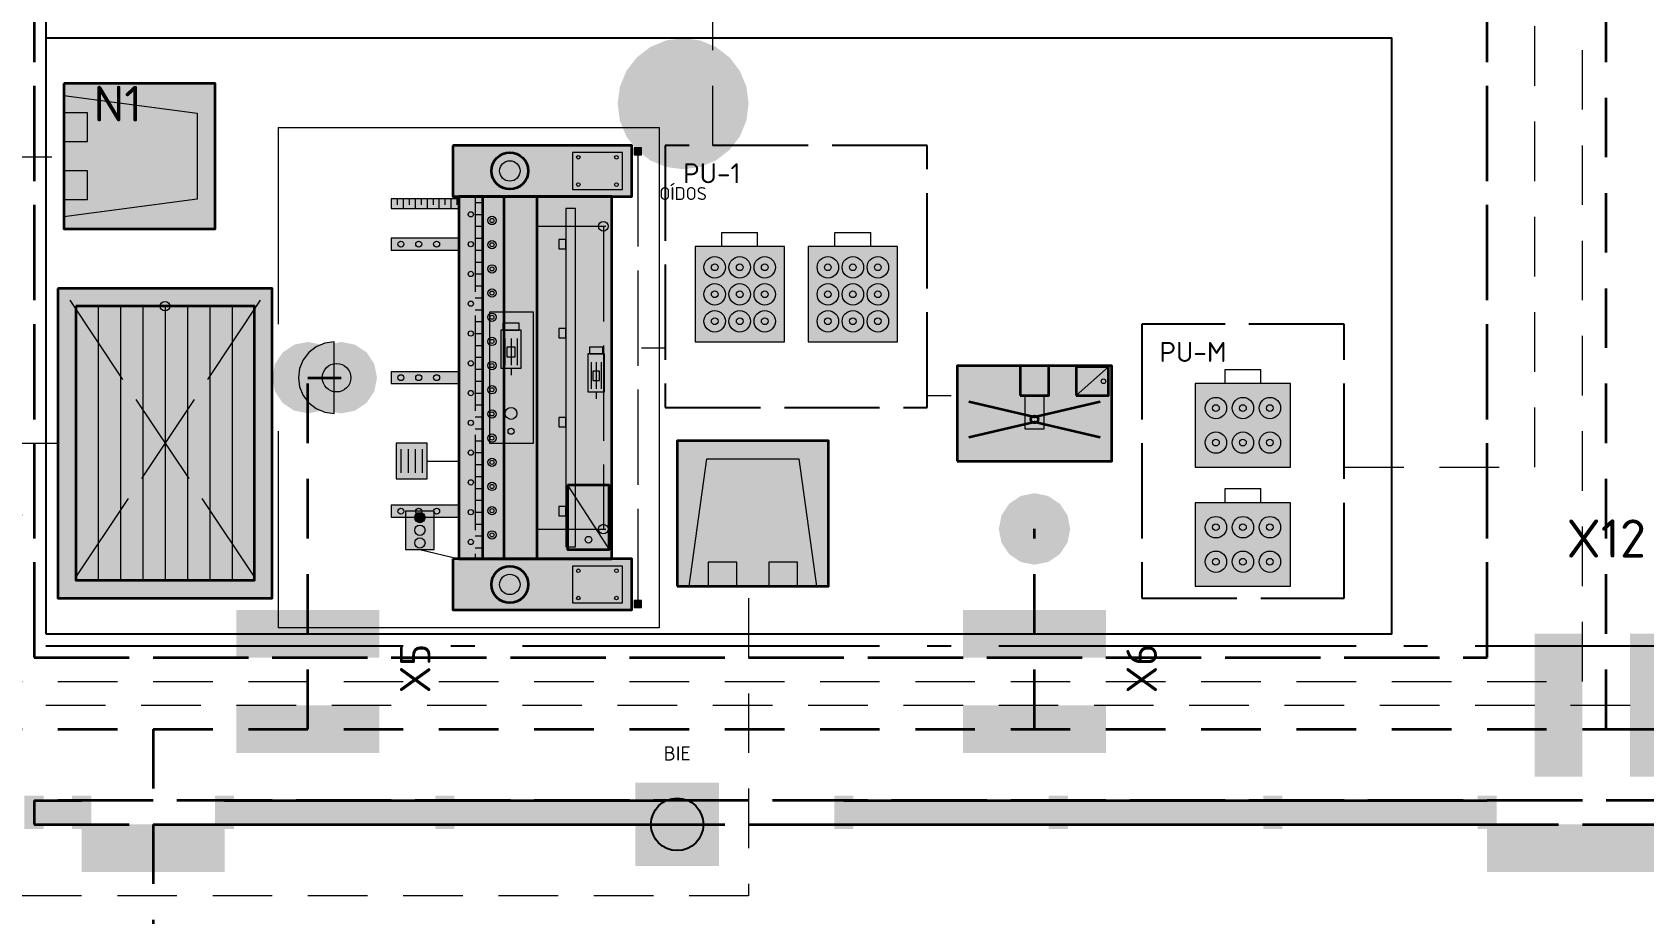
# Model space of a CAD drawing. Header units: millimetres. Extents: x 0 to 1189, y 0 to 841.
# Drawn here: x 357.9 to 425.6, y 593.2 to 630.2 of the extents above; entities that cross this region are included whole.
import ezdxf
from ezdxf.enums import TextEntityAlignment as Align

# ---------------------------------------------------------------- set-up
doc = ezdxf.new("R2010")
doc.units = ezdxf.units.MM
for name, pattern in [('FLUJO-TRAZOS', [4, 2.5, -1.5]), ('IRAM-E-TRAZOS', [5, 4, -1]), ('IRAM-F-TRAZO-PUNTO', [20, 15, -2, 1, -2])]:
    doc.linetypes.add(name, pattern=pattern)
for name, color, linetype, lineweight, true_color in [('A-AREA-TRABAJO', 30, 'CONTINUOUS', 13, 0xeb963c), ('A-DEFENSA', 2, 'CONTINUOUS', 35, 0xe6b400), ('A-EQUIPO', 30, 'CONTINUOUS', 35, 0xe67800), ('A-PASILLO', 2, 'IRAM-E-TRAZOS', 35, 0xd7a500), ('A-PULMON', 6, 'IRAM-E-TRAZOS', 25, 0xdc00c8), ('A-SENDA', 2, 'CONTINUOUS', 25, 0xd7a500), ('A-ZONA-LOG', 5, 'IRAM-F-TRAZO-PUNTO', 25, 0x285ac8)]:
    doc.layers.add(name, color=color, linetype=linetype, lineweight=lineweight, true_color=true_color)
for name, color, linetype, lineweight in [('A-EQUIPO-FINO', 8, 'CONTINUOUS', 13), ('A-EQUIPO-OCULTO', 8, 'IRAM-E-TRAZOS', 13), ('A-EQUIPO-RELLENO', 9, 'CONTINUOUS', 13), ('A-OPERARIO', 6, 'CONTINUOUS', 18), ('A-SECTOR', 1, 'CONTINUOUS', 25), ('A-SECTOR-TXT', 1, 'CONTINUOUS', 25), ('A-SEGURIDAD', 1, 'IRAM-E-TRAZOS', 18), ('A-TEXTO', 7, 'CONTINUOUS', 18), ('F-PERSONAL', 6, 'FLUJO-TRAZOS', 35), ('F-RET', 8, 'FLUJO-TRAZOS', 18), ('S-INCENDIO', 1, 'CONTINUOUS', 25), ('S-SENAL', 7, 'CONTINUOUS', 18)]:
    doc.layers.add(name, color=color, linetype=linetype, lineweight=lineweight)
doc.styles.add('ISO3098', font='isocpeur.ttf')

msp = doc.modelspace()

# ---------------------------------------------------------------- hatches: boundary and pattern name
at = {"layer": 'A-DEFENSA', "true_color": 0x1e1e1e}
h = msp.add_hatch(color=7, dxfattribs=at)
h.dxf.hatch_style = 1
h.paths.add_polyline_path([(357.6, 596.8), (358.4, 596.8), (358.4, 598.2), (357.6, 598.2)])
h = msp.add_hatch(color=7, dxfattribs=at)
h.dxf.hatch_style = 1
h.paths.add_polyline_path([(359.6, 596.8), (360.4, 596.8), (360.4, 598.2), (359.6, 598.2)])
h = msp.add_hatch(color=7, dxfattribs=at)
h.dxf.hatch_style = 1
h.paths.add_polyline_path([(365.6, 596.8), (366.4, 596.8), (366.4, 598.2), (365.6, 598.2)])
h = msp.add_hatch(color=7, dxfattribs=at)
h.dxf.hatch_style = 1
h.paths.add_polyline_path([(374.85, 596.8), (375.65, 596.8), (375.65, 598.2), (374.85, 598.2)])
h = msp.add_hatch(color=7, dxfattribs=at)
h.dxf.hatch_style = 1
h.paths.add_polyline_path([(384.1, 596.8), (384.9, 596.8), (384.9, 598.2), (384.1, 598.2)])
h = msp.add_hatch(color=7, dxfattribs=at)
h.dxf.hatch_style = 1
h.paths.add_polyline_path([(391.6, 596.8), (392.4, 596.8), (392.4, 598.2), (391.6, 598.2)])
h = msp.add_hatch(color=7, dxfattribs=at)
h.dxf.hatch_style = 1
h.paths.add_polyline_path([(400.6, 596.8), (401.4, 596.8), (401.4, 598.2), (400.6, 598.2)])
h = msp.add_hatch(color=7, dxfattribs=at)
h.dxf.hatch_style = 1
h.paths.add_polyline_path([(409.6, 596.8), (410.4, 596.8), (410.4, 598.2), (409.6, 598.2)])
h = msp.add_hatch(color=7, dxfattribs=at)
h.dxf.hatch_style = 1
h.paths.add_polyline_path([(418.6, 596.8), (419.4, 596.8), (419.4, 598.2), (418.6, 598.2)])
at = {"layer": 'A-DEFENSA', "true_color": 0xf5c800}
h = msp.add_hatch(color=7, dxfattribs=at)
h.dxf.hatch_style = 1
h.paths.add_polyline_path([(358, 597), (360, 597), (360, 598), (358, 598)])
h = msp.add_hatch(color=7, dxfattribs=at)
h.dxf.hatch_style = 1
h.paths.add_polyline_path([(366, 597), (384.5, 597), (384.5, 598), (366, 598)])
h = msp.add_hatch(color=7, dxfattribs=at)
h.dxf.hatch_style = 1
h.paths.add_polyline_path([(392, 597), (419, 597), (419, 598), (392, 598)])
at = {"layer": 'A-EQUIPO-RELLENO', "true_color": 0xe6e6e6}
h = msp.add_hatch(color=7, dxfattribs=at)
h.dxf.hatch_style = 1
h.paths.add_polyline_path([(359.25, 628.1), (359.25, 622), (365.6, 622), (365.6, 628.1)])
at = {"layer": 'A-EQUIPO-RELLENO', "true_color": 0xcdd0d4}
h = msp.add_hatch(color=7, dxfattribs=at)
h.dxf.hatch_style = 1
h.paths.add_polyline_path([(375.585, 625.5), (375.585, 623.355), (383.1, 623.355), (383.1, 625.5)])
at = {"layer": 'A-EQUIPO-RELLENO', "true_color": 0xdc2828}
h = msp.add_hatch(color=7, dxfattribs=at)
h.dxf.hatch_style = 1
h.paths.add_polyline_path([(383.2, 625.4), (383.2, 625.1), (383.5, 625.1), (383.5, 625.4)])
at = {"layer": 'A-EQUIPO-RELLENO', "true_color": 0xe2e7ee}
h = msp.add_hatch(color=7, dxfattribs=at)
h.dxf.hatch_style = 1
h.paths.add_polyline_path([(373, 623.255), (373, 622.855), (375.835, 622.855), (375.835, 623.255)])
h = msp.add_hatch(color=7, dxfattribs=at)
h.dxf.hatch_style = 1
h.paths.add_polyline_path([(375.835, 623.355), (375.835, 608.145), (382.25, 608.145), (382.25, 623.355)])
at = {"layer": 'A-EQUIPO-RELLENO', "true_color": 0xeeeeee}
h = msp.add_hatch(color=7, dxfattribs=at)
h.dxf.hatch_style = 1
h.paths.add_polyline_path([(376.825, 623.355), (376.825, 608.145), (379.125, 608.145), (379.125, 623.355)])
at = {"layer": 'A-EQUIPO-RELLENO', "true_color": 0x969ba0}
h = msp.add_hatch(color=7, dxfattribs=at)
h.dxf.hatch_style = 1
h.paths.add_polyline_path([(377.625, 623.355), (377.625, 608.145), (377.825, 608.145), (377.825, 623.355)])
at = {"layer": 'A-EQUIPO-RELLENO', "true_color": 0xcdd0d4}
h = msp.add_hatch(color=7, dxfattribs=at)
h.dxf.hatch_style = 1
h.paths.add_polyline_path([(380.331, 622.855), (380.331, 608.645), (380.731, 608.645), (380.731, 622.855)])
h = msp.add_hatch(color=7, dxfattribs=at)
h.dxf.hatch_style = 1
h.paths.add_polyline_path([(373, 621.605), (373, 621.105), (375.835, 621.105), (375.835, 621.605)])
at = {"layer": 'A-EQUIPO-RELLENO', "true_color": 0xfaf0fa}
h = msp.add_hatch(color=7, dxfattribs=at)
h.dxf.hatch_style = 1
h.paths.add_polyline_path([(385.75, 617.25), (389.5, 617.25), (389.5, 621.25), (385.75, 621.25)])
h = msp.add_hatch(color=7, dxfattribs=at)
h.dxf.hatch_style = 1
h.paths.add_polyline_path([(390.5, 617.25), (394.25, 617.25), (394.25, 621.25), (390.5, 621.25)])
at = {"layer": 'A-EQUIPO-RELLENO', "true_color": 0xeeeeee}
h = msp.add_hatch(color=7, dxfattribs=at)
h.dxf.hatch_style = 1
h.paths.add_polyline_path([(359, 619.5), (359, 606.5), (368, 606.5), (368, 619.5)])
at = {"layer": 'A-EQUIPO-RELLENO', "true_color": 0xcdd0d4}
h = msp.add_hatch(color=7, dxfattribs=at)
h.dxf.hatch_style = 1
h.paths.add_polyline_path([(377.125, 618.5), (377.125, 613), (378.975, 613), (378.975, 618.5)])
h = msp.add_hatch(color=7, dxfattribs=at)
h.dxf.hatch_style = 1
h.paths.add_polyline_path([(377.6, 617.75), (377.6, 616.15), (378.45, 616.15), (378.45, 617.75)])
at = {"layer": 'A-EQUIPO-RELLENO', "true_color": 0xfae1f5}
h = msp.add_hatch(color=7, dxfattribs=at)
h.dxf.hatch_style = 1
h.paths.add_polyline_path([(370.6, 617.25), (370.212, 617.199), (369.85, 617.049), (369.539, 616.811), (369.301, 616.5), (369.151, 616.138), (369.1, 615.75), (369.151, 615.362), (369.301, 615), (369.539, 614.689), (369.85, 614.451), (370.212, 614.301), (370.6, 614.25), (370.6, 617.25)])
at = {"layer": 'A-EQUIPO-RELLENO', "true_color": 0xffffff}
h = msp.add_hatch(color=7, dxfattribs=at)
h.dxf.hatch_style = 1
h.paths.add_polyline_path([(370.7, 615.15), (370.855, 615.17), (371, 615.23), (371.124, 615.326), (371.22, 615.45), (371.28, 615.595), (371.3, 615.75), (371.28, 615.905), (371.22, 616.05), (371.124, 616.174), (371, 616.27), (370.855, 616.33), (370.7, 616.35), (370.545, 616.33), (370.4, 616.27), (370.276, 616.174), (370.18, 616.05), (370.12, 615.905), (370.1, 615.75), (370.12, 615.595), (370.18, 615.45), (370.276, 615.326), (370.4, 615.23), (370.545, 615.17)])
at = {"layer": 'A-EQUIPO-RELLENO', "true_color": 0xcdd0d4}
h = msp.add_hatch(color=7, dxfattribs=at)
h.dxf.hatch_style = 1
h.paths.add_polyline_path([(381.25, 616.75), (381.25, 615.15), (381.95, 615.15), (381.95, 616.75)])
h = msp.add_hatch(color=7, dxfattribs=at)
h.dxf.hatch_style = 1
h.paths.add_polyline_path([(373, 616), (373, 615.5), (375.835, 615.5), (375.835, 616)])
at = {"layer": 'A-EQUIPO-RELLENO', "true_color": 0xeeeeee}
h = msp.add_hatch(color=7, dxfattribs=at)
h.dxf.hatch_style = 1
h.paths.add_polyline_path([(396.75, 612.25), (403.25, 612.25), (403.25, 616.25), (396.75, 616.25)])
at = {"layer": 'A-EQUIPO-RELLENO', "true_color": 0xcdd0d4}
h = msp.add_hatch(color=7, dxfattribs=at)
h.dxf.hatch_style = 1
h.paths.add_polyline_path([(399.4, 615), (400.6, 615), (400.6, 616.25), (399.4, 616.25)])
h = msp.add_hatch(color=7, dxfattribs=at)
h.dxf.hatch_style = 1
h.paths.add_polyline_path([(401.75, 615), (403.1, 615), (403.1, 616.2), (401.75, 616.2)])
at = {"layer": 'A-EQUIPO-RELLENO', "true_color": 0xfaf0fa}
h = msp.add_hatch(color=7, dxfattribs=at)
h.dxf.hatch_style = 1
h.paths.add_polyline_path([(406.75, 612), (410.75, 612), (410.75, 615.5), (406.75, 615.5)])
at = {"layer": 'A-EQUIPO-RELLENO', "true_color": 0xcdd0d4}
h = msp.add_hatch(color=7, dxfattribs=at)
h.dxf.hatch_style = 1
h.paths.add_polyline_path([(373.2, 613), (373.2, 611.5), (374.5, 611.5), (374.5, 613)])
at = {"layer": 'A-EQUIPO-RELLENO', "true_color": 0xe6e6e6}
h = msp.add_hatch(color=7, dxfattribs=at)
h.dxf.hatch_style = 1
h.paths.add_polyline_path([(385, 607), (391.35, 607), (391.35, 613.1), (385, 613.1)])
at = {"layer": 'A-EQUIPO-RELLENO', "true_color": 0xcdd0d4}
h = msp.add_hatch(color=7, dxfattribs=at)
h.dxf.hatch_style = 1
h.paths.add_polyline_path([(380.4, 611.245), (380.4, 608.545), (382.15, 608.545), (382.15, 611.245)])
h = msp.add_hatch(color=7, dxfattribs=at)
h.dxf.hatch_style = 1
h.paths.add_polyline_path([(373, 610.395), (373, 609.895), (375.835, 609.895), (375.835, 610.395)])
at = {"layer": 'A-EQUIPO-RELLENO', "true_color": 0xfaf0fa}
h = msp.add_hatch(color=7, dxfattribs=at)
h.dxf.hatch_style = 1
h.paths.add_polyline_path([(406.75, 607), (410.75, 607), (410.75, 610.5), (406.75, 610.5)])
at = {"layer": 'A-EQUIPO-RELLENO', "true_color": 0xcdd0d4}
h = msp.add_hatch(color=7, dxfattribs=at)
h.dxf.hatch_style = 1
h.paths.add_polyline_path([(373.6, 610.145), (373.6, 608.545), (374.8, 608.545), (374.8, 610.145)])
at = {"layer": 'A-EQUIPO-RELLENO', "true_color": 0xdc2828}
h = msp.add_hatch(color=7, dxfattribs=at)
h.dxf.hatch_style = 1
h.paths.add_polyline_path([(374.2, 609.662), (374.256, 609.67), (374.308, 609.691), (374.353, 609.726), (374.387, 609.77), (374.409, 609.822), (374.416, 609.878), (374.409, 609.934), (374.387, 609.986), (374.353, 610.031), (374.308, 610.065), (374.256, 610.087), (374.2, 610.094), (374.144, 610.087), (374.092, 610.065), (374.047, 610.031), (374.013, 609.986), (373.991, 609.934), (373.984, 609.878), (373.991, 609.822), (374.013, 609.77), (374.047, 609.726), (374.092, 609.691), (374.144, 609.67)])
at = {"layer": 'A-EQUIPO-RELLENO', "true_color": 0xcdd0d4}
h = msp.add_hatch(color=7, dxfattribs=at)
h.dxf.hatch_style = 1
h.paths.add_polyline_path([(375.585, 608.145), (375.585, 606), (383.1, 606), (383.1, 608.145)])
at = {"layer": 'A-EQUIPO-RELLENO', "true_color": 0xdc2828}
h = msp.add_hatch(color=7, dxfattribs=at)
h.dxf.hatch_style = 1
h.paths.add_polyline_path([(383.2, 606.4), (383.2, 606.1), (383.5, 606.1), (383.5, 606.4)])
at = {"layer": 'A-SENDA', "true_color": 0xd7a500}
h = msp.add_hatch(color=7, dxfattribs=at)
h.dxf.hatch_style = 1
h.paths.add_polyline_path([(366.5, 604), (372.5, 604), (372.5, 606), (366.5, 606)])
h = msp.add_hatch(color=7, dxfattribs=at)
h.dxf.hatch_style = 1
h.paths.add_polyline_path([(397, 604), (403, 604), (403, 606), (397, 606)])
h = msp.add_hatch(color=7, dxfattribs=at)
h.dxf.hatch_style = 1
h.paths.add_polyline_path([(421, 599), (423, 599), (423, 605), (421, 605)])
h = msp.add_hatch(color=7, dxfattribs=at)
h.dxf.hatch_style = 1
h.paths.add_polyline_path([(425, 599), (427, 599), (427, 605), (425, 605)])
h = msp.add_hatch(color=7, dxfattribs=at)
h.dxf.hatch_style = 1
h.paths.add_polyline_path([(366.5, 600), (372.5, 600), (372.5, 602), (366.5, 602)])
h = msp.add_hatch(color=7, dxfattribs=at)
h.dxf.hatch_style = 1
h.paths.add_polyline_path([(397, 600), (403, 600), (403, 602), (397, 602)])
h = msp.add_hatch(color=7, dxfattribs=at)
h.dxf.hatch_style = 1
h.paths.add_polyline_path([(360, 595), (366, 595), (366, 597), (360, 597)])
h = msp.add_hatch(color=7, dxfattribs=at)
h.dxf.hatch_style = 1
h.paths.add_polyline_path([(419, 595), (426, 595), (426, 597), (419, 597)])
at = {"layer": 'F-PERSONAL', "true_color": 0xc800aa}
h = msp.add_hatch(color=7, dxfattribs=at)
h.dxf.hatch_style = 1
h.paths.add_polyline_path([(371, 615.75), (370.886, 616.324), (370.561, 616.811), (370.074, 617.136), (369.5, 617.25), (368.926, 617.136), (368.439, 616.811), (368.114, 616.324), (368, 615.75), (368.114, 615.176), (368.439, 614.689), (368.926, 614.364), (369.5, 614.25), (370.074, 614.364), (370.561, 614.689), (370.886, 615.176)])
h = msp.add_hatch(color=7, dxfattribs=at)
h.dxf.hatch_style = 1
h.paths.add_polyline_path([(372.4, 615.75), (372.286, 616.324), (371.961, 616.811), (371.474, 617.136), (370.9, 617.25), (370.326, 617.136), (369.839, 616.811), (369.514, 616.324), (369.4, 615.75), (369.514, 615.176), (369.839, 614.689), (370.326, 614.364), (370.9, 614.25), (371.474, 614.364), (371.961, 614.689), (372.286, 615.176)])
h = msp.add_hatch(color=7, dxfattribs=at)
h.dxf.hatch_style = 1
h.paths.add_polyline_path([(401.5, 609.4), (401.386, 609.974), (401.061, 610.461), (400.574, 610.786), (400, 610.9), (399.426, 610.786), (398.939, 610.461), (398.614, 609.974), (398.5, 609.4), (398.614, 608.826), (398.939, 608.339), (399.426, 608.014), (400, 607.9), (400.574, 608.014), (401.061, 608.339), (401.386, 608.826)])
at = {"layer": 'S-INCENDIO', "true_color": 0xc81414}
h = msp.add_hatch(color=7, dxfattribs=at)
h.dxf.hatch_style = 1
h.paths.add_polyline_path([(383.25, 595.25), (386.75, 595.25), (386.75, 598.75), (383.25, 598.75)])
at = {"layer": 'S-SENAL', "true_color": 0x005aaa}
h = msp.add_hatch(color=7, dxfattribs=at)
h.dxf.hatch_style = 1
h.paths.add_polyline_path([(388, 627.25), (387.906, 627.962), (387.632, 628.625), (387.195, 629.195), (386.625, 629.632), (385.962, 629.906), (385.25, 630), (384.538, 629.906), (383.875, 629.632), (383.305, 629.195), (382.868, 628.625), (382.594, 627.962), (382.5, 627.25), (382.594, 626.538), (382.868, 625.875), (383.305, 625.305), (383.875, 624.868), (384.538, 624.594), (385.25, 624.5), (385.962, 624.594), (386.625, 624.868), (387.195, 625.305), (387.632, 625.875), (387.906, 626.538)])

# ---------------------------------------------------------------- linework, layer by layer
at = {"layer": 'A-AREA-TRABAJO'}
for p, q in [((368.25, 626.25), (368.25, 618)), ((368.25, 613.5), (368.25, 605.25))]:
    msp.add_line(p, q, dxfattribs=at)
msp.add_lwpolyline([(368.25, 626.25), (384.25, 626.25), (384.25, 605.25), (368.25, 605.25)], dxfattribs=at)
at = {"layer": 'A-DEFENSA'}
for p, q in [((358, 598), (360, 598)), ((366, 598), (384.5, 598)), ((392, 598), (419, 598)), ((358, 597), (360, 597)), ((366, 597), (384.5, 597)), ((392, 597), (419, 597))]:
    msp.add_line(p, q, dxfattribs=at)
at = {"layer": 'A-EQUIPO'}
msp.add_line((377.725, 623.355), (377.725, 608.145), dxfattribs=at)
for points in [[(359.25, 628.1), (359.25, 622), (365.6, 622), (365.6, 628.1)], [(375.585, 625.5), (375.585, 623.355), (383.1, 623.355), (383.1, 625.5)], [(375.835, 623.355), (375.835, 608.145), (382.25, 608.145), (382.25, 623.355)], [(376.825, 623.355), (376.825, 608.145), (379.125, 608.145), (379.125, 623.355)], [(359, 619.5), (359, 606.5), (368, 606.5), (368, 619.5)], [(359.75, 618.75), (359.75, 607.25), (367.25, 607.25), (367.25, 618.75)], [(396.75, 612.25), (403.25, 612.25), (403.25, 616.25), (396.75, 616.25)], [(399.4, 615), (400.6, 615), (400.6, 616.25), (399.4, 616.25)], [(401.75, 615), (403.1, 615), (403.1, 616.2), (401.75, 616.2)], [(385, 607), (391.35, 607), (391.35, 613.1), (385, 613.1)], [(380.4, 611.245), (380.4, 608.545), (382.15, 608.545), (382.15, 611.245)], [(375.585, 608.145), (375.585, 606), (383.1, 606), (383.1, 608.145)]]:
    msp.add_lwpolyline(points, close=True, dxfattribs=at)
for points in [[(397.25, 614.75), (400, 614.1), (402.75, 614.75)], [(397.25, 613.25), (400, 613.9), (402.75, 613.25)]]:
    msp.add_lwpolyline(points, dxfattribs=at)
for centre, radius in [((377.975, 624.428), 0.772), ((400, 614), 0.15), ((377.975, 607.072), 0.772)]:
    msp.add_circle(centre, radius, dxfattribs=at)
at = {"layer": 'A-EQUIPO-FINO'}
for p, q in [((373, 623.255), (373, 622.855)), ((373.25, 623.255), (373.25, 623.005)), ((373.5, 623.255), (373.5, 622.855)), ((373.75, 623.255), (373.75, 623.005)), ((374, 623.255), (374, 622.855)), ((374.25, 623.255), (374.25, 623.005)), ((374.5, 623.255), (374.5, 622.855)), ((374.75, 623.255), (374.75, 623.005)), ((375, 623.255), (375, 622.855)), ((375.25, 623.255), (375.25, 623.005)), ((375.5, 623.255), (375.5, 622.855)), ((375.75, 623.255), (375.75, 623.005)), ((376.525, 623.105), (376.775, 623.105)), ((376.525, 622.605), (376.775, 622.605)), ((376.525, 622.105), (376.775, 622.105)), ((376.525, 621.605), (376.775, 621.605)), ((376.525, 621.105), (376.775, 621.105)), ((376.525, 620.605), (376.775, 620.605)), ((376.525, 620.105), (376.775, 620.105)), ((376.525, 619.605), (376.775, 619.605)), ((376.525, 619.105), (376.775, 619.105)), ((360.688, 618.75), (360.688, 607.25)), ((361.625, 618.75), (361.625, 607.25)), ((362.562, 618.75), (362.562, 607.25)), ((363.5, 618.75), (363.5, 607.25)), ((364.438, 618.75), (364.438, 607.25)), ((365.375, 618.75), (365.375, 607.25)), ((366.312, 618.75), (366.312, 607.25)), ((376.525, 618.605), (376.775, 618.605)), ((376.525, 618.105), (376.775, 618.105)), ((376.525, 617.605), (376.775, 617.605)), ((376.525, 617.105), (376.775, 617.105)), ((377.77, 617.398), (377.77, 616.278)), ((378.025, 617.398), (378.025, 616.278)), ((378.28, 617.398), (378.28, 616.278)), ((376.525, 616.605), (376.775, 616.605)), ((381.39, 616.398), (381.39, 615.278)), ((381.6, 616.398), (381.6, 615.278)), ((381.81, 616.398), (381.81, 615.278)), ((376.525, 616.105), (376.775, 616.105)), ((378.025, 616.15), (378.025, 615.862)), ((401.75, 615), (403.1, 616.2)), ((376.525, 615.605), (376.775, 615.605)), ((376.525, 615.105), (376.775, 615.105)), ((381.6, 615.15), (381.6, 614.862)), ((376.525, 614.605), (376.775, 614.605)), ((376.525, 614.105), (376.775, 614.105)), ((376.525, 613.605), (376.775, 613.605)), ((376.525, 613.105), (376.775, 613.105)), ((373.4, 612.75), (373.4, 611.75)), ((373.7, 612.75), (373.7, 611.75)), ((374, 612.75), (374, 611.75)), ((374.3, 612.75), (374.3, 611.75)), ((376.525, 612.605), (376.775, 612.605)), ((376.525, 612.105), (376.775, 612.105)), ((376.525, 611.605), (376.775, 611.605)), ((376.525, 611.105), (376.775, 611.105)), ((380.4, 611.245), (382.15, 608.545)), ((376.525, 610.605), (376.775, 610.605)), ((376.525, 610.105), (376.775, 610.105)), ((376.525, 609.605), (376.775, 609.605)), ((376.525, 609.105), (376.775, 609.105)), ((376.525, 608.605), (376.775, 608.605))]:
    msp.add_line(p, q, dxfattribs=at)
for points in [[(359.25, 627.6), (364.85, 626.85), (364.85, 623.25), (359.25, 622.5)], [(385.5, 607), (386.25, 612.35), (390.1, 612.35), (390.85, 607)]]:
    msp.add_lwpolyline(points, dxfattribs=at)
for points in [[(380.6, 625.2), (380.6, 623.655), (382.7, 623.655), (382.7, 625.2)], [(383.2, 625.4), (383.2, 625.1), (383.5, 625.1), (383.5, 625.4)], [(373, 623.255), (373, 622.855), (375.835, 622.855), (375.835, 623.255)], [(380.331, 622.855), (380.331, 608.645), (380.731, 608.645), (380.731, 622.855)], [(373, 621.605), (373, 621.105), (375.835, 621.105), (375.835, 621.605)], [(380.031, 621.555), (380.031, 621.155), (380.331, 621.155), (380.331, 621.555)], [(377.125, 618.5), (377.125, 613), (378.975, 613), (378.975, 618.5)], [(377.6, 617.75), (377.6, 616.15), (378.45, 616.15), (378.45, 617.75)], [(377.685, 618.038), (377.685, 617.75), (378.365, 617.75), (378.365, 618.038)], [(380.031, 617.818), (380.031, 617.418), (380.331, 617.418), (380.331, 617.818)], [(377.855, 617.03), (377.855, 616.63), (378.195, 616.63), (378.195, 617.03)], [(381.32, 617.038), (381.32, 616.75), (381.88, 616.75), (381.88, 617.038)], [(381.25, 616.75), (381.25, 615.15), (381.95, 615.15), (381.95, 616.75)], [(373, 616), (373, 615.5), (375.835, 615.5), (375.835, 616)], [(381.46, 616.03), (381.46, 615.63), (381.74, 615.63), (381.74, 616.03)], [(380.031, 614.082), (380.031, 613.682), (380.331, 613.682), (380.331, 614.082)], [(373.2, 613), (373.2, 611.5), (374.5, 611.5), (374.5, 613)], [(373, 610.395), (373, 609.895), (375.835, 609.895), (375.835, 610.395)], [(380.031, 610.345), (380.031, 609.945), (380.331, 609.945), (380.331, 610.345)], [(373.6, 610.145), (373.6, 608.545), (374.8, 608.545), (374.8, 610.145)], [(380.6, 607.845), (380.6, 606.3), (382.7, 606.3), (382.7, 607.845)], [(383.2, 606.4), (383.2, 606.1), (383.5, 606.1), (383.5, 606.4)]]:
    msp.add_lwpolyline(points, close=True, dxfattribs=at)
for centre, radius in [((377.975, 624.428), 0.429), ((380.85, 625), 0.075), ((382.45, 625), 0.075), ((380.85, 623.855), 0.075), ((382.45, 623.855), 0.075), ((376.335, 622.605), 0.11), ((377.225, 622.348), 0.175), ((377.225, 622.348), 0.085), ((381.9, 622.105), 0.2), ((373.4, 621.355), 0.125), ((374.15, 621.355), 0.125), ((374.9, 621.355), 0.125), ((376.335, 621.355), 0.11), ((377.225, 621.332), 0.175), ((377.225, 621.332), 0.085), ((377.225, 620.317), 0.175), ((377.225, 620.317), 0.085), ((386.575, 620.383), 0.45), ((386.575, 620.383), 0.14), ((387.625, 620.383), 0.45), ((387.625, 620.383), 0.14), ((388.675, 620.383), 0.45), ((388.675, 620.383), 0.14), ((391.325, 620.383), 0.45), ((391.325, 620.383), 0.14), ((392.375, 620.383), 0.45), ((392.375, 620.383), 0.14), ((393.425, 620.383), 0.45), ((393.425, 620.383), 0.14), ((376.335, 620.105), 0.11), ((386.575, 619.25), 0.45), ((387.625, 619.25), 0.45), ((388.675, 619.25), 0.45), ((391.325, 619.25), 0.45), ((392.375, 619.25), 0.45), ((393.425, 619.25), 0.45), ((377.225, 619.303), 0.175), ((377.225, 619.303), 0.085), ((386.575, 619.25), 0.14), ((387.625, 619.25), 0.14), ((388.675, 619.25), 0.14), ((391.325, 619.25), 0.14), ((392.375, 619.25), 0.14), ((393.425, 619.25), 0.14), ((363.5, 618.75), 0.2), ((376.335, 618.855), 0.11), ((377.225, 618.287), 0.175), ((377.225, 618.287), 0.085), ((386.575, 618.117), 0.45), ((387.625, 618.117), 0.45), ((388.675, 618.117), 0.45), ((391.325, 618.117), 0.45), ((392.375, 618.117), 0.45), ((393.425, 618.117), 0.45), ((376.335, 617.605), 0.11), ((386.575, 618.117), 0.14), ((387.625, 618.117), 0.14), ((388.675, 618.117), 0.14), ((391.325, 618.117), 0.14), ((392.375, 618.117), 0.14), ((393.425, 618.117), 0.14), ((377.225, 617.273), 0.175), ((377.225, 617.273), 0.085), ((376.335, 616.355), 0.11), ((377.225, 616.257), 0.175), ((377.225, 616.257), 0.085), ((373.4, 615.75), 0.125), ((374.15, 615.75), 0.125), ((374.9, 615.75), 0.125), ((402.897, 615.6), 0.096), ((376.335, 615.105), 0.11), ((377.225, 615.243), 0.175), ((377.225, 615.243), 0.085), ((377.225, 614.227), 0.175), ((377.225, 614.227), 0.085), ((378.025, 614.25), 0.25), ((407.617, 614.475), 0.45), ((407.617, 614.475), 0.14), ((408.75, 614.475), 0.45), ((408.75, 614.475), 0.14), ((409.883, 614.475), 0.45), ((409.883, 614.475), 0.14), ((376.335, 613.855), 0.11), ((378.025, 613.5), 0.125), ((377.225, 613.213), 0.175), ((377.225, 613.213), 0.085), ((407.617, 613.025), 0.45), ((407.617, 613.025), 0.14), ((408.75, 613.025), 0.45), ((408.75, 613.025), 0.14), ((409.883, 613.025), 0.45), ((409.883, 613.025), 0.14), ((376.335, 612.605), 0.11), ((377.225, 612.197), 0.175), ((377.225, 612.197), 0.085), ((376.335, 611.355), 0.11), ((377.225, 611.183), 0.175), ((377.225, 611.183), 0.085), ((373.4, 610.145), 0.125), ((374.15, 610.145), 0.125), ((374.9, 610.145), 0.125), ((377.225, 610.168), 0.175), ((377.225, 610.168), 0.085), ((374.2, 609.878), 0.216), ((374.2, 609.345), 0.216), ((376.335, 610.105), 0.11), ((381.9, 609.395), 0.2), ((407.617, 609.475), 0.45), ((407.617, 609.475), 0.14), ((408.75, 609.475), 0.45), ((408.75, 609.475), 0.14), ((409.883, 609.475), 0.45), ((409.883, 609.475), 0.14), ((374.2, 608.812), 0.216), ((376.335, 608.855), 0.11), ((377.225, 609.152), 0.175), ((377.225, 609.152), 0.085), ((381.275, 608.95), 0.14), ((407.617, 608.025), 0.45), ((408.75, 608.025), 0.45), ((409.883, 608.025), 0.45), ((380.85, 607.645), 0.075), ((382.45, 607.645), 0.075), ((407.617, 608.025), 0.14), ((408.75, 608.025), 0.14), ((409.883, 608.025), 0.14), ((377.975, 607.072), 0.429), ((380.85, 606.5), 0.075), ((382.45, 606.5), 0.075)]:
    msp.add_circle(centre, radius, dxfattribs=at)
at = {"layer": 'A-EQUIPO-OCULTO'}
for p, q in [((379.125, 622.105), (382, 622.105)), ((381.9, 622.105), (381.9, 609.395)), ((359.5, 619), (367.5, 607)), ((367.5, 619), (359.5, 607)), ((374.5, 612.25), (375.835, 612.25)), ((379.125, 609.395), (382, 609.395)), ((374.2, 608.545), (375.835, 608.145))]:
    msp.add_line(p, q, dxfattribs=at)
for points in [[(359.25, 626.87), (359.25, 625.67), (360.25, 625.67), (360.25, 626.87)], [(359.25, 624.43), (359.25, 623.23), (360.25, 623.23), (360.25, 624.43)], [(399.6, 613.6), (400.4, 613.6), (400.4, 615), (399.6, 615)], [(386.305, 607), (387.505, 607), (387.505, 608), (386.305, 608)], [(388.845, 607), (390.045, 607), (390.045, 608), (388.845, 608)]]:
    msp.add_lwpolyline(points, close=True, dxfattribs=at)
at = {"layer": 'A-OPERARIO'}
for p, q in [((386.875, 621.25), (386.875, 621.85)), ((386.875, 621.85), (388.375, 621.85)), ((388.375, 621.25), (388.375, 621.85)), ((391.625, 621.25), (391.625, 621.85)), ((391.625, 621.85), (393.125, 621.85)), ((393.125, 621.25), (393.125, 621.85)), ((408, 615.5), (408, 616.1)), ((408, 616.1), (409.5, 616.1)), ((409.5, 615.5), (409.5, 616.1)), ((408, 610.5), (408, 611.1)), ((408, 611.1), (409.5, 611.1)), ((409.5, 610.5), (409.5, 611.1))]:
    msp.add_line(p, q, dxfattribs=at)
for points in [[(385.75, 617.25), (389.5, 617.25), (389.5, 621.25), (385.75, 621.25)], [(390.5, 617.25), (394.25, 617.25), (394.25, 621.25), (390.5, 621.25)], [(370.6, 617.25), (370.212, 617.199), (369.85, 617.049), (369.539, 616.811), (369.301, 616.5), (369.151, 616.138), (369.1, 615.75), (369.151, 615.362), (369.301, 615), (369.539, 614.689), (369.85, 614.451), (370.212, 614.301), (370.6, 614.25)], [(406.75, 612), (410.75, 612), (410.75, 615.5), (406.75, 615.5)], [(406.75, 607), (410.75, 607), (410.75, 610.5), (406.75, 610.5)]]:
    msp.add_lwpolyline(points, close=True, dxfattribs=at)
msp.add_circle((370.7, 615.75), 0.6, dxfattribs=at)
at = {"layer": 'A-PASILLO'}
for p, q in [((358, 668), (358, 604)), ((419, 604), (419, 650)), ((358, 604), (419, 604)), ((358, 598), (358, 597)), ((608, 598), (358, 598)), ((358, 597), (608, 597))]:
    msp.add_line(p, q, dxfattribs=at)
at = {"layer": 'A-PULMON'}
for points in [[(384.5, 614.5), (395.5, 614.5), (395.5, 625.5), (384.5, 625.5)], [(404.5, 606.5), (413, 606.5), (413, 618), (404.5, 618)]]:
    msp.add_lwpolyline(points, close=True, dxfattribs=at)
at = {"layer": 'A-SECTOR'}
msp.add_lwpolyline([(358.5, 605), (415, 605), (415, 630), (358.5, 630)], close=True, dxfattribs=at)
at = {"layer": 'A-SEGURIDAD'}
for p, q in [((383.35, 625.25), (383.35, 606.25)), ((376.525, 623.355), (376.525, 608.145))]:
    msp.add_line(p, q, dxfattribs=at)
at = {"layer": 'A-ZONA-LOG'}
msp.add_lwpolyline([(358.5, 604.5), (673.5, 604.5), (673.5, 700.5), (358.5, 700.5)], close=True, dxfattribs=at)
at = {"layer": 'F-PERSONAL'}
for points in [[(415, 601), (424, 601), (424, 652.5), (505, 652.5)], [(369.5, 601), (369.5, 615.75)], [(369.5, 615.75), (370.9, 615.75)], [(400, 601), (400, 609.4)], [(235, 601), (415, 601)], [(363, 601), (363, 574), (302, 574), (302, 508.5)], [(424, 601), (605, 601)]]:
    msp.add_lwpolyline(points, dxfattribs=at)
at = {"layer": 'F-RET'}
for points in [[(388, 606.5), (388, 594), (348, 594), (348, 688), (246, 688), (246, 701), (229, 713)], [(358.75, 625), (354, 625), (354, 686), (251, 686), (251, 701), (229, 711)], [(344.5, 693.5), (344.5, 687), (355, 687), (355, 603), (423, 603), (423, 653.75), (546.5, 653.75), (546.5, 647)], [(300.5, 617), (305, 617), (305, 678), (341, 678), (341, 613), (359, 613)], [(325.5, 629), (320, 629), (320, 675), (347, 675), (347, 610), (359, 610)], [(268, 612.5), (268, 672), (334.5, 672), (334.5, 602), (555, 602), (555, 605.25)], [(413, 612), (421, 612), (421, 647), (443, 647)], [(386.5, 625.5), (386.5, 633.5)], [(383.5, 617), (384.5, 617)], [(395.5, 615), (396.5, 615)]]:
    msp.add_lwpolyline(points, dxfattribs=at)
at = {"layer": 'S-INCENDIO'}
msp.add_circle((385, 597), 1.1, dxfattribs=at)

# ---------------------------------------------------------------- texts
at = {"layer": 'A-PULMON', "style": 'ISO3098'}
for s, p in [('PU-1', (385.25, 624.75)), ('PU-M', (405.25, 617.25))]:
    msp.add_text(s, height=0.84, dxfattribs=at).set_placement(p, align=Align.TOP_LEFT)
at = {"layer": 'A-SECTOR-TXT', "style": 'ISO3098'}
msp.add_text('N1', height=1.5, dxfattribs=at).set_placement((360.5, 628), align=Align.TOP_LEFT)
at = {"layer": 'A-TEXTO', "style": 'ISO3098'}
msp.add_text('X12', height=1.6, dxfattribs=at).set_placement((424, 609), align=Align.MIDDLE_CENTER)
for s, p in [('X5', (374, 602.5)), ('X6', (404.5, 602.5))]:
    msp.add_text(s, height=1.28, rotation=90, dxfattribs=at).set_placement(p, align=Align.MIDDLE_LEFT)
at = {"layer": 'S-INCENDIO', "style": 'ISO3098'}
msp.add_text('BIE', height=0.6, dxfattribs=at).set_placement((385, 599.5), align=Align.BOTTOM_CENTER)
at = {"layer": 'S-SENAL', "style": 'ISO3098'}
msp.add_text('OÍDOS', height=0.54, dxfattribs=at).set_placement((385.25, 623.75), align=Align.TOP_CENTER)

doc.saveas('drawing.dxf')
